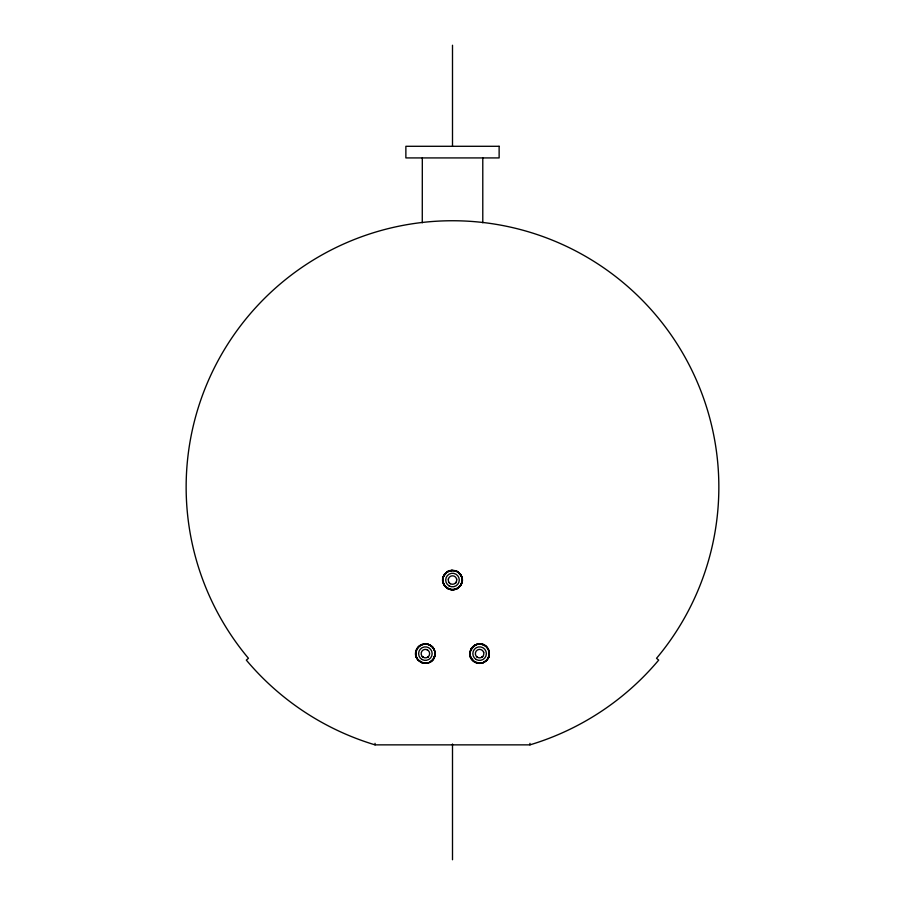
<?xml version="1.0" encoding="UTF-8"?>
<svg xmlns="http://www.w3.org/2000/svg" width="905" height="905" viewBox="0 0 905 905"><rect width="100%" height="100%" fill="white"/><g stroke="black" fill="none" stroke-linecap="round" stroke-linejoin="round"><path stroke-width="1.36" d="M431.628 646.215C433.846 646.577 435.531 654.632 434.841 651.521C434.264 648.908 432.556 646.577 430.248 645.242C425.791 642.505 419.366 644.281 416.934 648.908C409.535 661.295 432.081 669.892 434.83 655.752M415.746 652.799L415.78 654.858M434.988 654.915L434.932 651.996M435.034 654.496L435.056 653.127M489.243 654.62C489.99 649.021 484.944 643.602 479.299 643.941M442.907 578.714L442.918 581.406L442.918 578.668M435.034 654.496L433.574 658.795L430.237 662.008M488.18 649.111C480.272 634.134 460.238 654.666 475.227 662.256A8.824 6.674 -9.8 0 0 479.333 663.354C485.883 663.67 491.234 656.442 488.7 650.299M470.034 652.188L470.374 656.544M470.068 651.996C468.451 659.27 476.901 665.763 483.519 662.483M489.186 655.062L488.813 656.623M415.859 651.905L417.182 648.489A12.263 9.457 8.9 0 1 422.013 644.383M470.102 651.781L471.81 647.878L474.967 645.129M448.314 579.268L448.405 578.872M470.136 651.589L472.919 646.623M434.807 655.842L432.714 659.949L429.106 662.562M488.745 656.815L486.947 659.937L484.005 662.245M444.649 574.37C440.09 583.725 445.543 569.754 450.294 570.614M451.018 570.467L455.158 570.727A9.684 9.684 0 0 1 457.794 571.937L461.505 576.474A9.684 9.684 0 0 1 452.5 589.721A9.684 9.684 0 0 1 443.495 576.474L447.07 572.028M443.495 576.474L444.389 574.743M416.391 650.062L417.284 648.319M471.007 649.179L470.6 650.062L471.505 648.319M444.977 573.94L447.194 571.937A9.684 9.684 0 0 1 449.83 570.727L450.373 570.591M473.677 645.966L474.514 645.389A7.772 6.007 -9.3 0 1 480.736 643.987L485.521 645.955M419.479 645.955L424.264 644.009A7.772 6.007 9.3 0 1 430.475 645.401L431.447 646.068M447.375 571.824L452.5 570.354A9.208 8.62 0.1 0 1 456.573 571.259M456.946 588.646L457.794 588.148L456.063 589.042M476.177 644.564L479.028 643.953M449.83 570.727L451.629 570.399M427.613 663.048L426.527 663.241A7.444 5.588 9.2 0 1 421.164 662.347L417.748 659.575M450.894 570.489L452.5 570.354M427.499 644.179L422.726 644.315A9.684 9.684 0 0 0 417.488 659.225A9.684 9.684 0 0 0 433.291 659.225A9.684 9.684 0 0 0 428.054 644.315L427.748 644.236M424.977 643.953L429.185 644.711L432.737 647.324M425.803 663.297L421.583 662.528L418.008 659.892M375.043 744.86L529.957 744.86A269.147 269.147 0 0 0 658.682 660.107L656.532 658.297A266.353 266.353 0 0 0 635.276 293.356A266.353 266.353 0 0 0 269.713 293.356A266.353 266.353 0 0 0 248.456 658.297L246.318 660.107A269.147 269.147 0 0 0 375.043 744.86L375.043 743.344M425.395 643.941L426.255 643.975M426.956 649.666L427.341 649.835M476.924 656.928L476.596 656.634M458.597 572.526L459.344 573.193M449.185 582.73L448.937 582.367M433.031 647.675L433.959 649.111M417.488 659.225L416.639 657.765M460.6 574.743L461.505 576.474M487.716 648.319L488.61 650.062M433.495 648.319L434.389 650.062L433.993 649.179M470.442 656.747L474.096 661.578L479.605 663.297A7.41 5.554 -9.2 0 0 483.824 662.336L486.981 659.892A12.704 9.672 -7.8 0 0 488.587 657.256M470.6 657.188L470.295 656.283L471.007 658.071M483.564 652.053L483.7 652.448M456.595 578.872L456.686 579.268M443.111 582.424L445.045 586.225L448.439 588.827A9.152 8.53 0 0 0 452.5 589.721A9.061 8.45 0.1 0 1 448.45 588.827L444.774 585.886L442.986 581.858M529.957 743.344L529.957 744.86M482.784 157.923L482.784 222.788M452.5 45.25L452.5 146.293M452.5 744L452.5 859.75M422.318 157.923L422.273 222.788M485.521 645.955A15.317 11.686 -6.9 0 1 488.417 657.211M418.11 659.847A14.842 11.324 6.9 0 1 419.705 646.125M499.13 146.293L499.13 157.923L405.87 157.923L405.87 146.293L499.13 146.293M421.289 652.448L421.289 652.448M475.51 652.448L475.51 652.448M434.694 656.283L433.993 658.071L434.694 656.283M488.915 656.283L488.202 658.071L488.915 656.283M456.063 582.367L455.509 583.058L456.063 582.367M428.404 656.634L427.714 657.188L428.404 656.634M482.625 656.634L481.935 657.188L482.625 656.634M423.427 649.835L423.427 649.835M477.648 649.835L477.648 649.835M477.851 644.1L476.946 644.315A9.684 9.684 0 0 0 471.709 659.225A9.684 9.684 0 0 0 487.512 659.225A9.684 9.684 0 0 0 482.275 644.315L477.851 644.1M448.937 589.042L447.194 588.148L448.937 589.042M481.562 649.835L481.562 649.835M423.054 657.188L422.375 656.634L423.054 657.188M416.786 658.071L416.085 656.283L416.786 658.071M429.479 652.448L429.479 652.448M450.373 583.725A4.265 4.265 0 0 0 456.754 580.037A4.265 4.265 0 0 0 450.373 576.349A4.265 4.265 0 0 0 450.373 583.725M449.106 585.908A6.776 6.776 0 0 0 459.276 580.037A6.776 6.776 0 0 0 449.106 574.166A6.776 6.776 0 0 0 449.106 585.908M423.257 657.313A4.265 4.265 0 0 0 429.649 653.625A4.265 4.265 0 0 0 423.257 649.937A4.265 4.265 0 0 0 423.257 657.313M422.002 659.496A6.776 6.776 0 0 0 432.16 653.625A6.776 6.776 0 0 0 422.002 647.754A6.776 6.776 0 0 0 422.002 659.496M477.478 657.313A4.265 4.265 0 0 0 483.87 653.625A4.265 4.265 0 0 0 477.478 649.937A4.265 4.265 0 0 0 477.478 657.313M476.222 659.496A6.776 6.776 0 0 0 486.381 653.625A6.776 6.776 0 0 0 476.222 647.754A6.776 6.776 0 0 0 476.222 659.496M452.5 589.856A9.819 9.174 0.7 0 0 461.539 583.171A10.543 9.865 0.1 0 0 456.606 571.146A10.555 9.865 0.6 0 1 461.493 583.137A9.819 9.152 0 0 1 452.5 589.834M447.127 587.945A9.989 9.378 0.6 0 0 462.478 580.467A9.989 9.378 0.6 0 0 447.885 571.722A9.989 9.378 0.6 0 0 447.127 587.945"/></g></svg>
